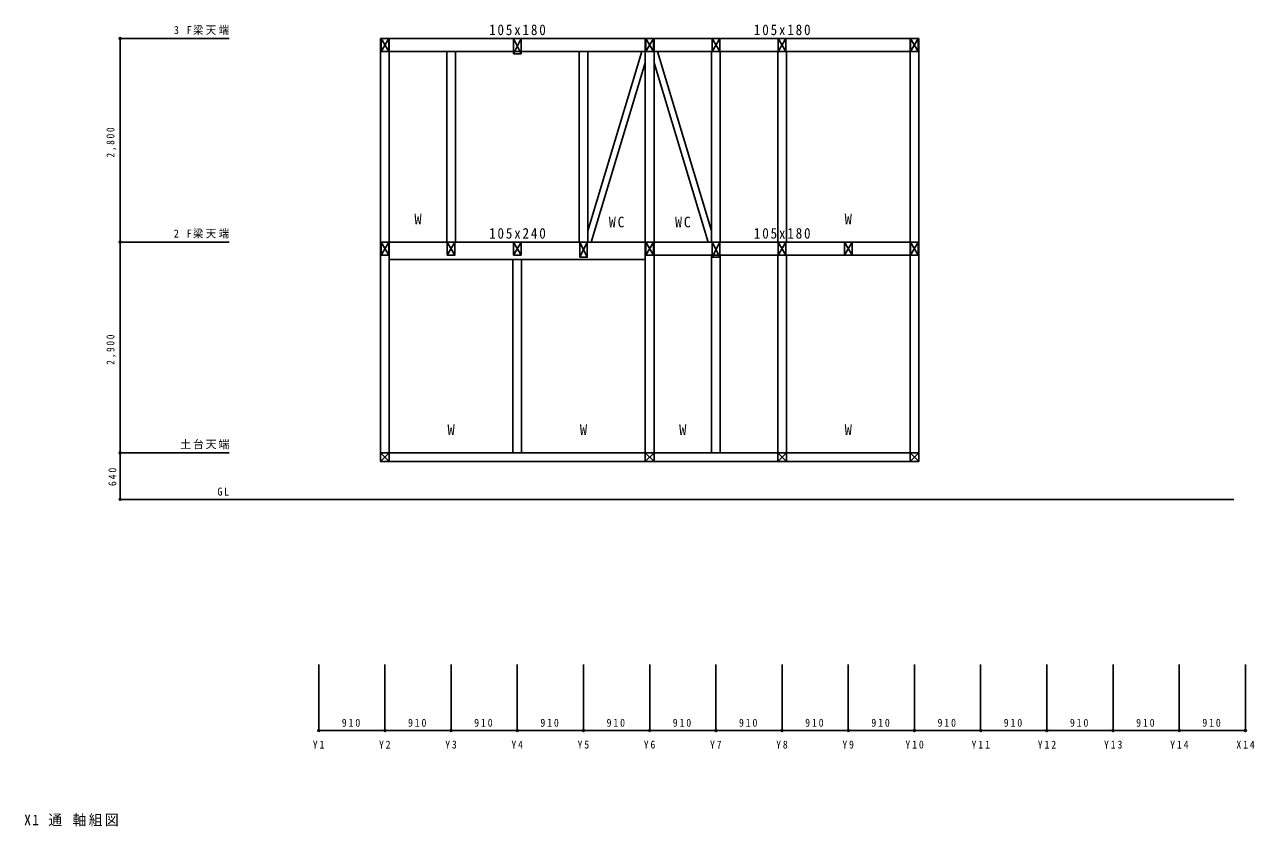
# Model space of a CAD drawing. Units: millimetres at full size, sheet at 1:50. Extents: x -14343 to 2563, y -10000 to 1032.
import ezdxf
from ezdxf.enums import TextEntityAlignment as Align

# ---------------------------------------------------------------- set-up
doc = ezdxf.new("R2010")
doc.units = ezdxf.units.MM
doc.header["$LTSCALE"] = 50
doc.header["$PDMODE"] = 32
doc.header["$PDSIZE"] = 25
doc.layers.add('0-0_X1通り', color=7, linetype='Continuous')
doc.styles.add('ＭＳ ゴシック', font='')
doc.styles.get('ＭＳ ゴシック').set_extended_font_data('MS Gothic')

msp = doc.modelspace()

# ---------------------------------------------------------------- linework, layer by layer
at = {"layer": '0-0_X1通り', "color": 4}
for p, q in [((-13030, 840), (-11530, 840)), ((-13030, -1960), (-13030, 840)), ((-13030, -1960), (-11530, -1960)), ((-13030, -4860), (-13030, -1960)), ((-13030, -4860), (-11530, -4860)), ((-13030, -5500), (-13030, -4860)), ((-13030, -5500), (-11530, -5500)), ((-13030, -5500), (2280, -5500)), ((-10300, -8680), (-10300, -7770)), ((-9390, -8680), (-9390, -7770)), ((-8480, -8680), (-8480, -7770)), ((-7570, -8680), (-7570, -7770)), ((-6660, -8680), (-6660, -7770)), ((-5750, -8680), (-5750, -7770)), ((-4840, -8680), (-4840, -7770)), ((-3930, -8680), (-3930, -7770)), ((-3020, -8680), (-3020, -7770)), ((-2110, -8680), (-2110, -7770)), ((-1200, -8680), (-1200, -7770)), ((-290, -8680), (-290, -7770)), ((620, -8680), (620, -7770)), ((1530, -8680), (1530, -7770)), ((2440, -8680), (2440, -7770)), ((-10300, -8680), (-9390, -8680)), ((-9390, -8680), (-8480, -8680)), ((-8480, -8680), (-7570, -8680)), ((-7570, -8680), (-6660, -8680)), ((-6660, -8680), (-5750, -8680)), ((-5750, -8680), (-4840, -8680)), ((-4840, -8680), (-3930, -8680)), ((-3930, -8680), (-3020, -8680)), ((-3020, -8680), (-2110, -8680)), ((-2110, -8680), (-1200, -8680)), ((-1200, -8680), (-290, -8680)), ((-290, -8680), (620, -8680)), ((620, -8680), (1530, -8680)), ((1530, -8680), (2440, -8680))]:
    msp.add_line(p, q, dxfattribs=at)
at = {"layer": '0-0_X1通り'}
for p, q in [((-9450, -1960), (-9450, 840)), ((-9330, 840), (-9450, 840)), ((-9442.5, 840), (-9337.5, 660)), ((-9442.5, 660), (-9337.5, 840)), ((-9330, 840), (-5810, 840)), ((-9330, -1960), (-9330, 840)), ((-7622.5, 840), (-7517.5, 630)), ((-7622.5, 630), (-7517.5, 840)), ((-5810, -1960), (-5810, 840)), ((-5690, 840), (-5810, 840)), ((-5802.5, 840), (-5697.5, 660)), ((-5802.5, 660), (-5697.5, 840)), ((-5690, 840), (-2170, 840)), ((-5690, -1960), (-5690, 840)), ((-4892.5, 840), (-4787.5, 660)), ((-4892.5, 660), (-4787.5, 840)), ((-3982.5, 840), (-3877.5, 660)), ((-3982.5, 660), (-3877.5, 840)), ((-2170, -1960), (-2170, 840)), ((-2050, 840), (-2170, 840)), ((-2162.5, 840), (-2057.5, 660)), ((-2162.5, 660), (-2057.5, 840)), ((-2050, -1960), (-2050, 840)), ((-9330, 660), (-5810, 660)), ((-8540, -1960), (-8540, 660)), ((-8420, 660), (-8540, 660)), ((-8420, -1960), (-8420, 660)), ((-6720, -1960), (-6720, 660)), ((-6600, 660), (-6720, 660)), ((-6600, -1960), (-6600, 660)), ((-6600, -1804.1), (-5857, 660)), ((-5690, 660), (-2170, 660)), ((-5643, 660), (-4900, -1804.1)), ((-4900, -1960), (-4900, 660)), ((-4780, 660), (-4900, 660)), ((-4780, -1960), (-4780, 660)), ((-3990, -1960), (-3990, 660)), ((-3870, 660), (-3990, 660)), ((-3870, -1960), (-3870, 660)), ((-6553, -1960), (-5810, 504.1)), ((-5690, 504.1), (-4947, -1960)), ((-9450, -4860), (-9450, -1960)), ((-9330, -1960), (-9450, -1960)), ((-9442.5, -1960), (-9337.5, -2140)), ((-9442.5, -2140), (-9337.5, -1960)), ((-9330, -1960), (-5810, -1960)), ((-9330, -4860), (-9330, -1960)), ((-8532.5, -1960), (-8427.5, -2140)), ((-8532.5, -2140), (-8427.5, -1960)), ((-7622.5, -1960), (-7517.5, -2140)), ((-7622.5, -2140), (-7517.5, -1960)), ((-6712.5, -1960), (-6607.5, -2170)), ((-6712.5, -2170), (-6607.5, -1960)), ((-5810, -4860), (-5810, -1960)), ((-5690, -1960), (-5810, -1960)), ((-5802.5, -1960), (-5697.5, -2140)), ((-5802.5, -2140), (-5697.5, -1960)), ((-5690, -1960), (-2170, -1960)), ((-5690, -4860), (-5690, -1960)), ((-4892.5, -1960), (-4787.5, -2170)), ((-4892.5, -2170), (-4787.5, -1960)), ((-3982.5, -1960), (-3877.5, -2140)), ((-3982.5, -2140), (-3877.5, -1960)), ((-3072.5, -1960), (-2967.5, -2140)), ((-3072.5, -2140), (-2967.5, -1960)), ((-2170, -4860), (-2170, -1960)), ((-2050, -1960), (-2170, -1960)), ((-2162.5, -1960), (-2057.5, -2140)), ((-2162.5, -2140), (-2057.5, -1960)), ((-2050, -4860), (-2050, -1960)), ((-5690, -2140), (-2170, -2140)), ((-4900, -4860), (-4900, -2140)), ((-4780, -2140), (-4900, -2140)), ((-4780, -4860), (-4780, -2140)), ((-3990, -4860), (-3990, -2140)), ((-3870, -2140), (-3990, -2140)), ((-3870, -4860), (-3870, -2140)), ((-9330, -2200), (-5810, -2200)), ((-7630, -4860), (-7630, -2200)), ((-7510, -2200), (-7630, -2200)), ((-7510, -4860), (-7510, -2200)), ((-9450, -4860), (-2050, -4860)), ((-9450, -4860), (-9450, -4980)), ((-9450, -4860), (-9330, -4980)), ((-9450, -4980), (-9330, -4860)), ((-5810, -4860), (-5690, -4980)), ((-5810, -4980), (-5690, -4860)), ((-3990, -4860), (-3870, -4980)), ((-3990, -4980), (-3870, -4860)), ((-2170, -4860), (-2050, -4980)), ((-2170, -4980), (-2050, -4860)), ((-2050, -4860), (-2050, -4980)), ((-9450, -4980), (-2050, -4980))]:
    msp.add_line(p, q, dxfattribs=at)
for points in [[(-9442.5, 660), (-9337.5, 660), (-9337.5, 840), (-9442.5, 840)], [(-7622.5, 630), (-7517.5, 630), (-7517.5, 840), (-7622.5, 840)], [(-5802.5, 660), (-5697.5, 660), (-5697.5, 840), (-5802.5, 840)], [(-4892.5, 660), (-4787.5, 660), (-4787.5, 840), (-4892.5, 840)], [(-3982.5, 660), (-3877.5, 660), (-3877.5, 840), (-3982.5, 840)], [(-2162.5, 660), (-2057.5, 660), (-2057.5, 840), (-2162.5, 840)], [(-9442.5, -2140), (-9337.5, -2140), (-9337.5, -1960), (-9442.5, -1960)], [(-8532.5, -2140), (-8427.5, -2140), (-8427.5, -1960), (-8532.5, -1960)], [(-7622.5, -2140), (-7517.5, -2140), (-7517.5, -1960), (-7622.5, -1960)], [(-6712.5, -2170), (-6607.5, -2170), (-6607.5, -1960), (-6712.5, -1960)], [(-5802.5, -2140), (-5697.5, -2140), (-5697.5, -1960), (-5802.5, -1960)], [(-4892.5, -2170), (-4787.5, -2170), (-4787.5, -1960), (-4892.5, -1960)], [(-3982.5, -2140), (-3877.5, -2140), (-3877.5, -1960), (-3982.5, -1960)], [(-3072.5, -2140), (-2967.5, -2140), (-2967.5, -1960), (-3072.5, -1960)], [(-2162.5, -2140), (-2057.5, -2140), (-2057.5, -1960), (-2162.5, -1960)], [(-9450, -4980), (-9330, -4980), (-9330, -4860), (-9450, -4860)], [(-5810, -4980), (-5690, -4980), (-5690, -4860), (-5810, -4860)], [(-3990, -4980), (-3870, -4980), (-3870, -4860), (-3990, -4860)], [(-2170, -4980), (-2050, -4980), (-2050, -4860), (-2170, -4860)]]:
    msp.add_lwpolyline(points, close=True, dxfattribs=at)
for p in [(-13030, 840), (-13030, -1960), (-13030, -4860), (-13030, -5500), (-10300, -8680), (-9390, -8680), (-8480, -8680), (-7570, -8680), (-6660, -8680), (-5750, -8680), (-4840, -8680), (-3930, -8680), (-3020, -8680), (-2110, -8680), (-1200, -8680), (-290, -8680), (620, -8680), (1530, -8680), (2440, -8680)]:
    msp.add_point(p, dxfattribs=at)

# ---------------------------------------------------------------- texts
at = {"layer": '0-0_X1通り', "style": 'ＭＳ ゴシック'}
for p in [(-8985, -1760), (-3070, -1760), (-8530, -4660), (-6710, -4660), (-5345, -4660), (-3070, -4660)]:
    msp.add_text('W', height=146.6, dxfattribs=at).set_placement(p, align=Align.BOTTOM_LEFT)
at = {"layer": '0-0_X1通り', "attachment_point": 7, "style": 'ＭＳ ゴシック'}
for s, insert, char_height in [('\\T1.24;\\W0.95;3\\~F梁天端', (-12292.5, 890), 110), ('\\T1.28;\\W0.9;105x180', (-7957.5, 885), 146.6), ('\\T1.28;\\W0.9;105x180', (-4317.5, 885), 146.6), ('\\T1.27;\\W0.95;WC', (-6311.2, -1760), 146.6), ('\\T1.27;\\W0.95;WC', (-5401.2, -1760), 146.6), ('\\T1.24;\\W0.95;2\\~F梁天端', (-12292.5, -1910), 110), ('\\T1.28;\\W0.9;105x240', (-7957.5, -1915), 146.6), ('\\T1.28;\\W0.9;105x180', (-4317.5, -1915), 146.6), ('\\T1.17;土台天端', (-12205, -4810), 110), ('\\T1.36;\\W0.9;GL', (-11692.5, -5450), 110), ('\\T1.36;\\W0.9;GL', (-11692.5, -5450), 110), ('\\T1.38;\\W0.9;910', (-9982.5, -8630), 110), ('\\T1.38;\\W0.9;910', (-9072.5, -8630), 110), ('\\T1.38;\\W0.9;910', (-8162.5, -8630), 110), ('\\T1.38;\\W0.9;910', (-7252.5, -8630), 110), ('\\T1.38;\\W0.9;910', (-6342.5, -8630), 110), ('\\T1.38;\\W0.9;910', (-5432.5, -8630), 110), ('\\T1.38;\\W0.9;910', (-4522.5, -8630), 110), ('\\T1.38;\\W0.9;910', (-3612.5, -8630), 110), ('\\T1.38;\\W0.9;910', (-2702.5, -8630), 110), ('\\T1.38;\\W0.9;910', (-1792.5, -8630), 110), ('\\T1.38;\\W0.9;910', (-882.5, -8630), 110), ('\\T1.38;\\W0.9;910', (27.5, -8630), 110), ('\\T1.38;\\W0.9;910', (937.5, -8630), 110), ('\\T1.38;\\W0.9;910', (1847.5, -8630), 110), ('\\T1.36;\\W0.9;Y1', (-10381.2, -8930), 110), ('\\T1.36;\\W0.9;Y2', (-9471.2, -8930), 110), ('\\T1.36;\\W0.9;Y3', (-8561.2, -8930), 110), ('\\T1.36;\\W0.9;Y4', (-7651.2, -8930), 110), ('\\T1.36;\\W0.9;Y5', (-6741.2, -8930), 110), ('\\T1.36;\\W0.9;Y6', (-5831.2, -8930), 110), ('\\T1.36;\\W0.9;Y7', (-4921.2, -8930), 110), ('\\T1.36;\\W0.9;Y8', (-4011.2, -8930), 110), ('\\T1.36;\\W0.9;Y9', (-3101.2, -8930), 110), ('\\T1.38;\\W0.9;Y10', (-2235, -8930), 110), ('\\T1.38;\\W0.9;Y11', (-1325, -8930), 110), ('\\T1.38;\\W0.9;Y12', (-415, -8930), 110), ('\\T1.38;\\W0.9;Y13', (495, -8930), 110), ('\\T1.38;\\W0.9;Y14', (1405, -8930), 110), ('\\T1.38;\\W0.9;X14', (2315, -8930), 110), ('\\T1.17;\\W0.95;X1\\~通\\~軸組図', (-14350, -10000), 146.6)]:
    msp.add_mtext(s, dxfattribs=dict(at, insert=insert, char_height=char_height))
at = {"layer": '0-0_X1通り', "char_height": 110, "attachment_point": 7, "rotation": 90, "style": 'ＭＳ ゴシック'}
for s, insert in [('\\T1.38;\\W0.85;2,800', (-13080, -797.5)), ('\\T1.38;\\W0.85;2,900', (-13080, -3647.5)), ('\\T1.38;\\W0.9;640', (-13080, -5317.5))]:
    msp.add_mtext(s, dxfattribs=dict(at, insert=insert))

doc.saveas('drawing.dxf')
